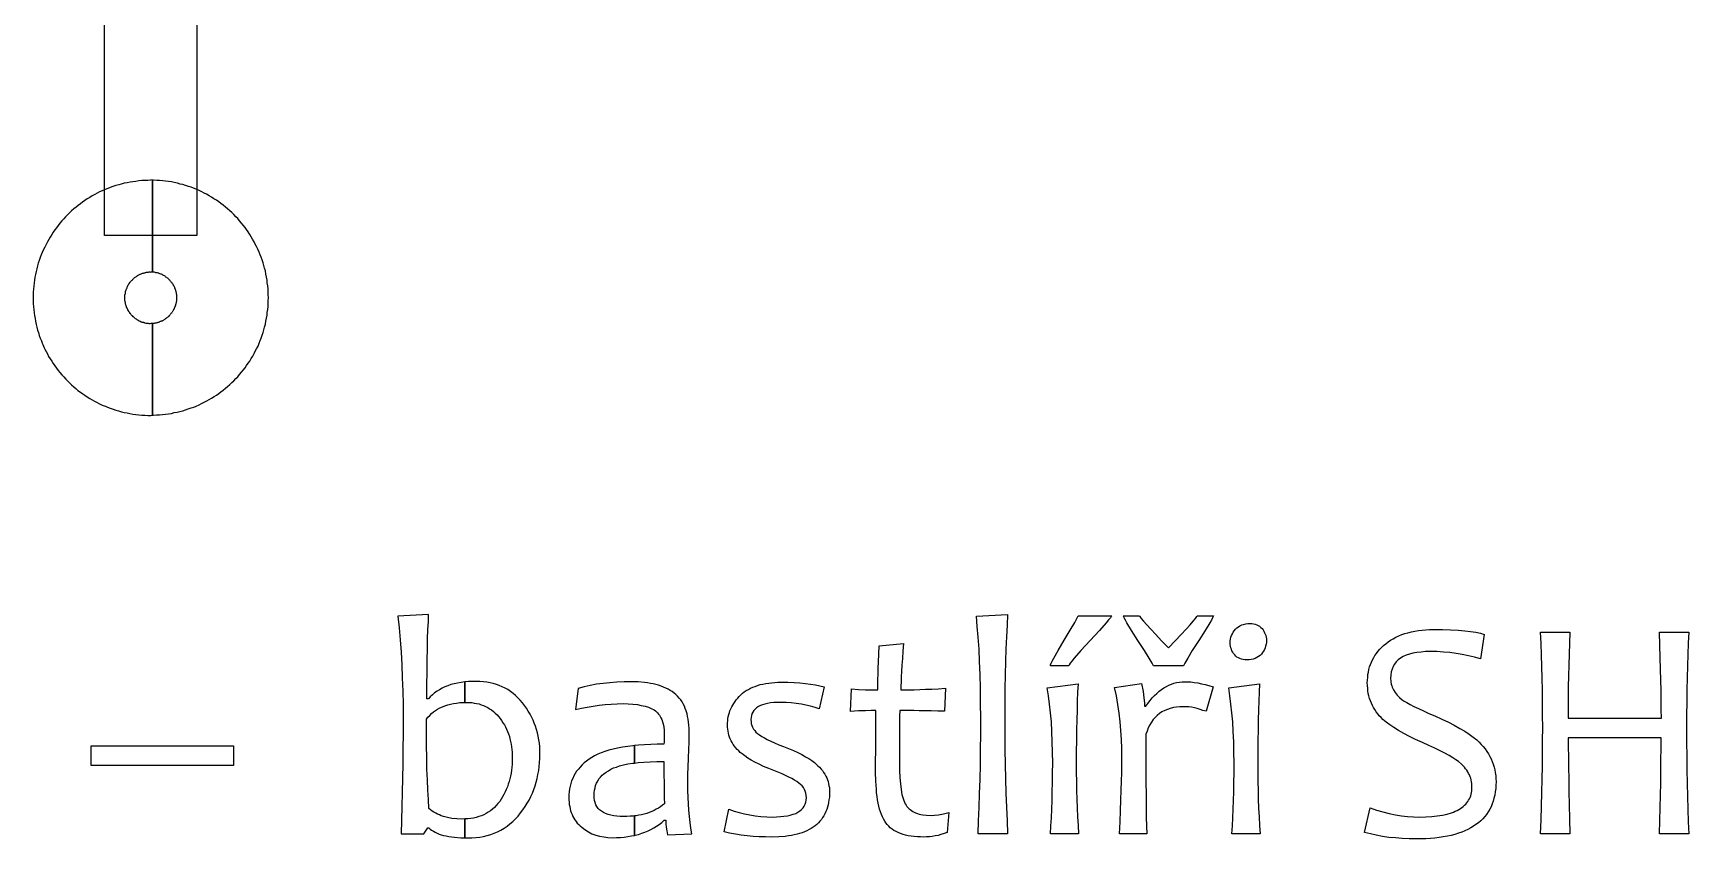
# Model space of a CAD drawing. Extents: x 0 to 105, y 0 to 100.
# Drawn here: x 48.5 to 104.9, y 1.9 to 29.3 of the extents above; entities that cross this region are included whole.
import ezdxf

# ---------------------------------------------------------------- set-up
doc = ezdxf.new("R2010")
doc.units = 0
doc.layers.get('0').update_dxf_attribs({"linetype": 'CONTINUOUS'})

msp = doc.modelspace()

# ---------------------------------------------------------------- linework, layer by layer
at = {"color": 7}
for points in [[(50.972006, 22.454786), (50.972006, 25.06925), (50.972006, 27.683878), (50.972006, 30.298438), (50.972006, 32.912842), (50.972006, 35.527216), (50.972006, 38.141381), (50.972006, 40.756086), (50.972006, 43.370416), (50.972006, 45.984917), (50.972006, 48.59926), (52.537339, 48.59926), (54.102675, 48.59926), (54.102675, 45.984795), (54.102675, 43.370167), (54.102675, 40.755607), (54.102675, 38.141204), (54.102675, 35.52683), (54.102675, 32.912664), (54.102675, 30.297959), (54.102675, 27.68363), (54.102675, 25.069128), (54.102675, 22.454786), (52.537339, 22.454786)], [(52.60009, 16.341043), (52.60009, 19.461785), (52.589745, 19.45816), (52.570113, 19.45816), (52.53704, 19.465409), (52.53704, 19.46025), (52.503967, 19.45353), (52.484335, 19.45353), (52.464703, 19.46025), (52.445071, 19.46025), (52.425439, 19.46025), (52.399086, 19.467473), (52.379454, 19.467473), (52.353102, 19.474194), (52.333469, 19.481417), (52.313308, 19.481417), (52.300397, 19.494328), (52.274044, 19.494328), (52.247692, 19.501578), (52.23478, 19.51449), (52.214619, 19.51449), (52.182062, 19.527931), (52.175341, 19.534651), (52.16243, 19.541874), (52.136077, 19.548594), (52.122636, 19.562035), (52.103004, 19.574947), (52.076652, 19.58217), (52.06374, 19.595082), (52.050299, 19.608523), (52.023947, 19.628155), (52.004315, 19.635404), (51.997594, 19.648316), (51.984682, 19.661757), (51.96505, 19.674668), (51.95161, 19.688109), (51.938698, 19.69483), (51.919066, 19.721182), (51.899434, 19.734623), (51.885993, 19.747535), (51.873081, 19.760976), (51.85964, 19.780608), (51.846729, 19.80024), (51.833288, 19.80696), (51.827097, 19.827121), (51.813656, 19.846753), (51.794024, 19.866386), (51.780583, 19.879297), (51.780583, 19.898929), (51.760951, 19.925282), (51.75476, 19.938723), (51.748039, 19.965075), (51.734598, 19.971796), (51.734598, 19.979019), (51.734598, 19.98521), (51.714966, 20.017767), (51.714966, 20.037928), (51.708246, 20.05084), (51.702055, 20.070472), (51.695334, 20.096824), (51.681893, 20.116456), (51.681893, 20.136089), (51.675702, 20.155721), (51.668982, 20.182073), (51.675702, 20.201705), (51.662261, 20.221866), (51.662261, 20.241499), (51.662261, 20.267851), (51.662261, 20.287483), (51.655541, 20.307115), (51.661229, 20.336053), (51.662288, 20.336053), (51.661758, 20.338169), (51.662288, 20.340286), (51.661229, 20.340286), (51.655541, 20.368708), (51.662261, 20.38834), (51.662261, 20.407972), (51.662261, 20.434324), (51.662261, 20.447765), (51.675173, 20.474118), (51.675173, 20.49375), (51.675173, 20.520102), (51.681893, 20.539734), (51.681893, 20.559366), (51.695334, 20.572278), (51.701525, 20.605351), (51.708246, 20.624983), (51.714966, 20.638424), (51.721687, 20.658056), (51.734598, 20.684408), (51.734598, 20.69732), (51.748039, 20.723673), (51.75423, 20.736584), (51.760951, 20.750025), (51.774392, 20.776378), (51.780583, 20.79601), (51.794024, 20.808921), (51.813656, 20.822362), (51.820376, 20.841994), (51.833288, 20.868347), (51.846729, 20.881788), (51.85964, 20.894699), (51.873081, 20.914331), (51.885993, 20.927772), (51.905625, 20.940684), (51.919066, 20.953595), (51.931977, 20.973757), (51.95161, 20.986668), (51.96505, 21.000109), (51.977962, 21.013021), (51.991403, 21.026462), (52.004315, 21.039373), (52.030667, 21.052285), (52.050299, 21.065726), (52.06374, 21.078638), (52.076652, 21.092078), (52.103004, 21.098799), (52.115916, 21.106022), (52.136077, 21.119463), (52.161927, 21.132374), (52.182088, 21.139598), (52.188279, 21.146318), (52.214632, 21.153541), (52.234264, 21.160262), (52.254425, 21.173702), (52.274057, 21.180423), (52.293689, 21.180423), (52.320042, 21.193864), (52.339674, 21.193864), (52.359306, 21.200584), (52.372747, 21.200584), (52.399099, 21.207807), (52.425452, 21.215057), (52.445084, 21.215057), (52.464716, 21.215057), (52.491069, 21.221777), (52.510701, 21.221777), (52.537053, 21.215057), (52.537053, 21.219184), (52.563406, 21.225905), (52.583038, 21.225905), (52.600103, 21.221777), (52.600103, 24.345723), (52.537058, 24.35038), (52.537058, 24.346252), (52.438356, 24.335907), (52.333454, 24.328684), (52.234751, 24.328684), (52.12933, 24.315772), (52.030627, 24.302331), (51.931927, 24.28942), (51.839942, 24.275979), (51.734522, 24.250129), (51.635821, 24.236688), (51.537635, 24.203615), (51.451851, 24.183983), (51.353151, 24.157631), (51.254448, 24.125077), (51.162463, 24.092004), (51.077199, 24.058931), (50.991415, 24.026374), (50.885995, 23.980381), (50.794012, 23.94059), (50.721665, 23.894598), (50.636398, 23.855323), (50.550614, 23.809333), (50.46535, 23.756623), (50.380082, 23.703913), (50.301017, 23.651202), (50.221954, 23.599008), (50.149607, 23.53958), (50.070541, 23.480155), (49.998193, 23.421243), (49.919647, 23.361814), (49.847299, 23.296185), (49.781153, 23.230557), (49.708805, 23.164411), (49.643178, 23.092064), (49.577548, 23.026434), (49.51812, 22.954086), (49.45249, 22.881741), (49.393062, 22.802676), (49.334153, 22.72361), (49.281442, 22.651263), (49.22253, 22.572716), (49.16982, 22.49365), (49.12383, 22.407867), (49.07112, 22.322603), (49.025127, 22.243537), (48.979135, 22.151552), (48.933142, 22.066287), (48.893352, 21.980504), (48.847359, 21.881801), (48.814286, 21.803252), (48.781732, 21.710754), (48.748659, 21.612051), (48.715586, 21.520066), (48.689736, 21.428083), (48.669575, 21.329381), (48.643223, 21.237395), (48.62359, 21.131978), (48.597238, 21.039993), (48.584326, 20.94129), (48.571415, 20.84259), (48.557974, 20.737169), (48.551253, 20.638466), (48.545062, 20.533046), (48.545062, 20.428144), (48.538871, 20.340294), (48.538342, 20.340294), (48.538342, 20.338177), (48.538342, 20.336061), (48.538871, 20.336061), (48.545062, 20.244594), (48.545062, 20.139174), (48.551253, 20.033753), (48.557974, 19.935053), (48.571415, 19.830148), (48.584326, 19.731448), (48.603958, 19.632745), (48.62359, 19.540244), (48.643752, 19.435342), (48.669601, 19.342841), (48.689763, 19.237937), (48.716115, 19.152153), (48.748672, 19.060171), (48.781745, 18.961468), (48.821017, 18.869483), (48.84737, 18.797138), (48.867002, 18.751146), (48.893354, 18.691718), (48.912986, 18.639007), (48.933148, 18.593015), (48.97914, 18.514468), (49.025133, 18.428685), (49.064407, 18.343417), (49.123835, 18.264352), (49.169825, 18.179087), (49.222536, 18.100022), (49.27473, 18.027674), (49.334158, 17.948611), (49.393068, 17.863344), (49.452496, 17.790996), (49.518126, 17.718649), (49.577554, 17.646304), (49.649901, 17.57344), (49.708811, 17.50781), (49.774957, 17.448898), (49.847304, 17.376035), (49.919652, 17.310407), (49.992, 17.251495), (50.064345, 17.185349), (50.149612, 17.126437), (50.228677, 17.067009), (50.301022, 17.021019), (50.380088, 16.968309), (50.465355, 16.916115), (50.55062, 16.863404), (50.629685, 16.823614), (50.72167, 16.777621), (50.794018, 16.731631), (50.840008, 16.711999), (50.892718, 16.685647), (50.952146, 16.666015), (50.998139, 16.646383), (51.070486, 16.62003), (51.162469, 16.580239), (51.261171, 16.547682), (51.353156, 16.514609), (51.445139, 16.488257), (51.543842, 16.461904), (51.635827, 16.435552), (51.741245, 16.42264), (51.83323, 16.403008), (51.931932, 16.376656), (52.030633, 16.369433), (52.136053, 16.356521), (52.234756, 16.34308), (52.339658, 16.34308), (52.445079, 16.33636), (52.537064, 16.32911), (52.537064, 16.333767)], [(52.600408, 16.341043), (52.629345, 16.344668), (52.734766, 16.351388), (52.840186, 16.351388), (52.938886, 16.364829), (53.043791, 16.37774), (53.142494, 16.384964), (53.247912, 16.404596), (53.333179, 16.430948), (53.4386, 16.44386), (53.530582, 16.470212), (53.636003, 16.496565), (53.72127, 16.522917), (53.813252, 16.55599), (53.911955, 16.588547), (54.00394, 16.62162), (54.089721, 16.654693), (54.181706, 16.693968), (54.266973, 16.73996), (54.359471, 16.78595), (54.444739, 16.831943), (54.530522, 16.877935), (54.609069, 16.923928), (54.694852, 16.976638), (54.773401, 17.029348), (54.852467, 17.082059), (54.924812, 17.13425), (55.003877, 17.193678), (55.082943, 17.259308), (55.15529, 17.318736), (55.227638, 17.384364), (55.293265, 17.450509), (55.365613, 17.516139), (55.431243, 17.588487), (55.49687, 17.654114), (55.563016, 17.726462), (55.621928, 17.805527), (55.688074, 17.877875), (55.746986, 17.956941), (55.799694, 18.029286), (55.858606, 18.108351), (55.905114, 18.1869), (55.957309, 18.272684), (56.010019, 18.351231), (56.056009, 18.443732), (56.095799, 18.522278), (56.141792, 18.601344), (56.187784, 18.693329), (56.227059, 18.798749), (56.260132, 18.884014), (56.292689, 18.969797), (56.325762, 19.061782), (56.358835, 19.160482), (56.385187, 19.252468), (56.41154, 19.344453), (56.43739, 19.436954), (56.457551, 19.541856), (56.477183, 19.640558), (56.496815, 19.745976), (56.503536, 19.837961), (56.516447, 19.936664), (56.529888, 20.042085), (56.529888, 20.140785), (56.536079, 20.246205), (56.542271, 20.340257), (56.5428, 20.340257), (56.5428, 20.342903), (56.5428, 20.345019), (56.542271, 20.345019), (56.536079, 20.442169), (56.529359, 20.547074), (56.529359, 20.645774), (56.516447, 20.751195), (56.503006, 20.849897), (56.496815, 20.941882), (56.477183, 21.040583), (56.457022, 21.146003), (56.43739, 21.250905), (56.411037, 21.343406), (56.384685, 21.435391), (56.358332, 21.527376), (56.325778, 21.626076), (56.292705, 21.718061), (56.260148, 21.797127), (56.227075, 21.889109), (56.181083, 21.99453), (56.141292, 22.079797), (56.095299, 22.158863), (56.056025, 22.244127), (56.003317, 22.32991), (55.957324, 22.415175), (55.904614, 22.49424), (55.858622, 22.580024), (55.79971, 22.658573), (55.747002, 22.730918), (55.687574, 22.809984), (55.621944, 22.882331), (55.562516, 22.961397), (55.496886, 23.033744), (55.431259, 23.099372), (55.365629, 23.171719), (55.293281, 23.237865), (55.227135, 23.303495), (55.154788, 23.369122), (55.082443, 23.42855), (55.003893, 23.487462), (54.924828, 23.54689), (54.852483, 23.6058), (54.773417, 23.65851), (54.68815, 23.711221), (54.609085, 23.763931), (54.530022, 23.809923), (54.438037, 23.862634), (54.358971, 23.901908), (54.273707, 23.947898), (54.187923, 23.987689), (54.089737, 24.033681), (53.997236, 24.066238), (53.911971, 24.099311), (53.819986, 24.132384), (53.721286, 24.164941), (53.629301, 24.191294), (53.5368, 24.210926), (53.444815, 24.243999), (53.339913, 24.25744), (53.24121, 24.283792), (53.14251, 24.296704), (53.043807, 24.309615), (52.945104, 24.323056), (52.839683, 24.336497), (52.740983, 24.336497), (52.636079, 24.343218), (52.600423, 24.345863), (52.600423, 21.222023), (52.609737, 21.219377), (52.629369, 21.219377), (52.655721, 21.219377), (52.675353, 21.212154), (52.701706, 21.204931), (52.721338, 21.204931), (52.734779, 21.198211), (52.754411, 21.198211), (52.786968, 21.18477), (52.807129, 21.18477), (52.820041, 21.178049), (52.839673, 21.164609), (52.872746, 21.157888), (52.892378, 21.150665), (52.91873, 21.137753), (52.938362, 21.124313), (52.964715, 21.111401), (52.978156, 21.104178), (52.997788, 21.097457), (53.01742, 21.084017), (53.030332, 21.071105), (53.043773, 21.057664), (53.070125, 21.044752), (53.083037, 21.031312), (53.102669, 21.0184), (53.11611, 21.004959), (53.129021, 20.992047), (53.148653, 20.978607), (53.155374, 20.958974), (53.175006, 20.946063), (53.188447, 20.932622), (53.201358, 20.91971), (53.214799, 20.899549), (53.227711, 20.886637), (53.241152, 20.873726), (53.254063, 20.847373), (53.267504, 20.827741), (53.280416, 20.820518), (53.293328, 20.800886), (53.306768, 20.781254), (53.306768, 20.761622), (53.3264, 20.74146), (53.333121, 20.721828), (53.346033, 20.695476), (53.346033, 20.688755), (53.352753, 20.669123), (53.365665, 20.642771), (53.372385, 20.623139), (53.379105, 20.609698), (53.379105, 20.583345), (53.392017, 20.556993), (53.392017, 20.537361), (53.398737, 20.517729), (53.398737, 20.504817), (53.405458, 20.484656), (53.412178, 20.452099), (53.412178, 20.432467), (53.412178, 20.412835), (53.41837, 20.386482), (53.41837, 20.36685), (53.41321, 20.345154), (53.412152, 20.345154), (53.412681, 20.343038), (53.412152, 20.340392), (53.41321, 20.340392), (53.418899, 20.318696), (53.418899, 20.299064), (53.412178, 20.272711), (53.412178, 20.253079), (53.412178, 20.226727), (53.405458, 20.200374), (53.399267, 20.180742), (53.399267, 20.167301), (53.392546, 20.147669), (53.392546, 20.128037), (53.379105, 20.094964), (53.379105, 20.075332), (53.372914, 20.061891), (53.366194, 20.042259), (53.352753, 20.015907), (53.346562, 19.996275), (53.339841, 19.989554), (53.333121, 19.969922), (53.3264, 19.94357), (53.306768, 19.923409), (53.300048, 19.903776), (53.293857, 19.884144), (53.280416, 19.871233), (53.267504, 19.851601), (53.254063, 19.83816), (53.241152, 19.811807), (53.227711, 19.798896), (53.214799, 19.785455), (53.201887, 19.765823), (53.188447, 19.752911), (53.175535, 19.73947), (53.155374, 19.726559), (53.149182, 19.706926), (53.12955, 19.693486), (53.11611, 19.680574), (53.096477, 19.667133), (53.083037, 19.653692), (53.070125, 19.640781), (53.043772, 19.627869), (53.030861, 19.614428), (53.0107, 19.601516), (52.997788, 19.588076), (52.978156, 19.575164), (52.958524, 19.567941), (52.938362, 19.5545), (52.925451, 19.54778), (52.899098, 19.540556), (52.892378, 19.533836), (52.859824, 19.526613), (52.839662, 19.519892), (52.826751, 19.506452), (52.807119, 19.499731), (52.780766, 19.499731), (52.761134, 19.48629), (52.741502, 19.48629), (52.721341, 19.47957), (52.694988, 19.47957), (52.675356, 19.472347), (52.655724, 19.465626), (52.636092, 19.465626), (52.609739, 19.465626), (52.600426, 19.462002)], [(63.225082, 1.957425), (63.225082, 2.599246), (63.218362, 2.598717), (63.113457, 2.591996), (62.948611, 2.598717), (62.784278, 2.618878), (62.632868, 2.644728), (62.49489, 2.684518), (62.422543, 2.710871), (62.356915, 2.737223), (62.291285, 2.763576), (62.231857, 2.79613), (62.172948, 2.829203), (62.11352, 2.868478), (62.054092, 2.908269), (62.001897, 2.954261), (61.981736, 3.256569), (61.962104, 3.57903), (61.949192, 3.927846), (61.935752, 4.296299), (61.92956, 4.684387), (61.92284, 5.098833), (61.916119, 5.532914), (61.916119, 5.993353), (61.96883, 6.058983), (62.027742, 6.125128), (62.08717, 6.184038), (62.152797, 6.243466), (62.225145, 6.29566), (62.297493, 6.342169), (62.376558, 6.381443), (62.461823, 6.421234), (62.547606, 6.453789), (62.639591, 6.486861), (62.738291, 6.506494), (62.836994, 6.526126), (62.935697, 6.545758), (63.047316, 6.559199), (63.159455, 6.565919), (63.225085, 6.565919), (63.225085, 7.264067), (63.218364, 7.263538), (63.093306, 7.243377), (62.974966, 7.223745), (62.863346, 7.197392), (62.751208, 7.171542), (62.646306, 7.131752), (62.547603, 7.092479), (62.455618, 7.052686), (62.363636, 6.999978), (62.277853, 6.947784), (62.192585, 6.888356), (62.12024, 6.829447), (62.047893, 6.75658), (61.981747, 6.690953), (61.935754, 6.690953), (61.935754, 7.164824), (61.942475, 7.60511), (61.942475, 8.013351), (61.949195, 8.388006), (61.955915, 8.730105), (61.968827, 9.03913), (61.981739, 9.315599), (61.988459, 9.558994), (60.949247, 9.506284), (60.989038, 9.105276), (61.021592, 8.697548), (61.054665, 8.276384), (61.081018, 7.849021), (61.093929, 7.408223), (61.113562, 6.953986), (61.120282, 6.493547), (61.120282, 6.02691), (61.120282, 5.500328), (61.113562, 4.987179), (61.113562, 4.480751), (61.10737, 3.987242), (61.093929, 3.500448), (61.081018, 3.020375), (61.067577, 2.553222), (61.054665, 2.092783), (61.830847, 2.092783), (61.962104, 2.296907), (62.001895, 2.296907), (62.047887, 2.257632), (62.09388, 2.217841), (62.152789, 2.178566), (62.212217, 2.145493), (62.277847, 2.119141), (62.350195, 2.086584), (62.42254, 2.060231), (62.501605, 2.04007), (62.586873, 2.020438), (62.679374, 2.000806), (62.771356, 1.987894), (62.870059, 1.974454), (63.087099, 1.961542)], [(81.686757, 2.092656), (80.68047, 2.092656), (80.700208, 2.533383), (80.719946, 2.993848), (80.733096, 3.460883), (80.746245, 3.947658), (80.759395, 4.441005), (80.765983, 4.954098), (80.772571, 5.480334), (80.772571, 6.026309), (80.765983, 6.545975), (80.759395, 7.03933), (80.752807, 7.512945), (80.733069, 7.960252), (80.713331, 8.381246), (80.687032, 8.782503), (80.654141, 9.150869), (80.621251, 9.506085), (81.686731, 9.558687), (81.666993, 9.190318), (81.647255, 8.795642), (81.627517, 8.387797), (81.614367, 7.960231), (81.601217, 7.506346), (81.594629, 7.032729), (81.588041, 6.539373), (81.588041, 6.026291), (81.588041, 5.486895), (81.594629, 4.96723), (81.601217, 4.454144), (81.614367, 3.960789), (81.627517, 3.474025), (81.647255, 3.000407), (81.666993, 2.539942)], [(85.225202, 9.519238), (85.212052, 9.492938), (85.179165, 9.44684), (85.119975, 9.374439), (85.041055, 9.275742), (84.810859, 9.019204), (84.495161, 8.677146), (84.179466, 8.32851), (83.949267, 8.071962), (83.870348, 7.973264), (83.81773, 7.900864), (83.77827, 7.848264), (83.771682, 7.815366), (83.140285, 7.815366), (83.146874, 7.848264), (83.166611, 7.900864), (83.206071, 7.973264), (83.258689, 8.071962), (83.403384, 8.33509), (83.61385, 8.683726), (83.817738, 9.025785), (83.969011, 9.282322), (84.054508, 9.446771), (84.087398, 9.519169)], [(88.684716, 9.519238), (88.678128, 9.492938), (88.65839, 9.440339), (88.61893, 9.367941), (88.559743, 9.275842), (88.40847, 9.019305), (88.191427, 8.677246), (87.967809, 8.32861), (87.809959, 8.072062), (87.711301, 7.901043), (87.665261, 7.815546), (86.645821, 7.815546), (86.599781, 7.901043), (86.501123, 8.072062), (86.336696, 8.32861), (86.119655, 8.677246), (85.902612, 9.019305), (85.744764, 9.275842), (85.692144, 9.367941), (85.652684, 9.440339), (85.632946, 9.492938), (85.619796, 9.519238), (86.172268, 9.519238), (86.185417, 9.486337), (86.231457, 9.427136), (86.310377, 9.335038), (86.415607, 9.210048), (86.553725, 9.05876), (86.724731, 8.874573), (86.922041, 8.664075), (87.158814, 8.427268), (87.38901, 8.664075), (87.58632, 8.874573), (87.757323, 9.05876), (87.895441, 9.210048), (88.000673, 9.335038), (88.079593, 9.427136), (88.125633, 9.486337), (88.138783, 9.519238)], [(90.486828, 8.677254), (90.486828, 8.611455), (90.48024, 8.545656), (90.460502, 8.486455), (90.447352, 8.427257), (90.421053, 8.368057), (90.388162, 8.315458), (90.355282, 8.262859), (90.315822, 8.210259), (90.269785, 8.164259), (90.217165, 8.124759), (90.164544, 8.091861), (90.105354, 8.065561), (90.039587, 8.039262), (89.973817, 8.026165), (89.901466, 8.01918), (89.822547, 8.012168), (89.756779, 8.01918), (89.697589, 8.026165), (89.638399, 8.039262), (89.585779, 8.058973), (89.533161, 8.078685), (89.487121, 8.111583), (89.447661, 8.144484), (89.408201, 8.183984), (89.368741, 8.230082), (89.342442, 8.276183), (89.316142, 8.322181), (89.296404, 8.37478), (89.276666, 8.427382), (89.263516, 8.479981), (89.256902, 8.539179), (89.256902, 8.598379), (89.256902, 8.664179), (89.270052, 8.723379), (89.283201, 8.789178), (89.302939, 8.848376), (89.329239, 8.900975), (89.355538, 8.953574), (89.394998, 9.006176), (89.434458, 9.058775), (89.480498, 9.104874), (89.533116, 9.144373), (89.585737, 9.177274), (89.651507, 9.203574), (89.710694, 9.223285), (89.783044, 9.236488), (89.855395, 9.249585), (89.934312, 9.249585), (89.993502, 9.249585), (90.052692, 9.2426), (90.105312, 9.229397), (90.15793, 9.209686), (90.21055, 9.183386), (90.25659, 9.157087), (90.30263, 9.117587), (90.34209, 9.078087), (90.37497, 9.038588), (90.40127, 8.992587), (90.427569, 8.939988), (90.447307, 8.89389), (90.467045, 8.841291), (90.480195, 8.788691), (90.486783, 8.73609)], [(98.300344, 3.868719), (98.293756, 3.750321), (98.287168, 3.631912), (98.274018, 3.520083), (98.25428, 3.414835), (98.227981, 3.309594), (98.201681, 3.204345), (98.168791, 3.112247), (98.129331, 3.013546), (98.083291, 2.928049), (98.030673, 2.842549), (97.978053, 2.757051), (97.918863, 2.684651), (97.846512, 2.605752), (97.780745, 2.539953), (97.701814, 2.467552), (97.616317, 2.408354), (97.530817, 2.349154), (97.438737, 2.296555), (97.340079, 2.243955), (97.234846, 2.191356), (97.129613, 2.151857), (97.017803, 2.112357), (96.899418, 2.072857), (96.774452, 2.039956), (96.642912, 2.013657), (96.504794, 1.987357), (96.366677, 1.967646), (96.221984, 1.947961), (96.070711, 1.934758), (95.912861, 1.927747), (95.755013, 1.920762), (95.584066, 1.920762), (95.340715, 1.920762), (95.103939, 1.933859), (94.873744, 1.953544), (94.650126, 1.973255), (94.433083, 2.006153), (94.222618, 2.045653), (94.025307, 2.091754), (93.827997, 2.144353), (94.012155, 2.973176), (94.229195, 2.900776), (94.446238, 2.841578), (94.663279, 2.788976), (94.873744, 2.742978), (95.084209, 2.710077), (95.288097, 2.683778), (95.491985, 2.670575), (95.689296, 2.663563), (95.906339, 2.670575), (96.110227, 2.683778), (96.300962, 2.703489), (96.471962, 2.729789), (96.63639, 2.762687), (96.781086, 2.808687), (96.846853, 2.834987), (96.912623, 2.861287), (96.978393, 2.887586), (97.031011, 2.920487), (97.090201, 2.953385), (97.136241, 2.986286), (97.182281, 3.025786), (97.228321, 3.065286), (97.267781, 3.104785), (97.307239, 3.144285), (97.340129, 3.190283), (97.366429, 3.236384), (97.392728, 3.282384), (97.419028, 3.334983), (97.438766, 3.387583), (97.451915, 3.440182), (97.465065, 3.499382), (97.471653, 3.55858), (97.478268, 3.617781), (97.478268, 3.676978), (97.478268, 3.742778), (97.471653, 3.801978), (97.465065, 3.867777), (97.451915, 3.926978), (97.438766, 3.986176), (97.419028, 4.038775), (97.392728, 4.097976), (97.366429, 4.150575), (97.333538, 4.203174), (97.300658, 4.255773), (97.261198, 4.308372), (97.221741, 4.360974), (97.123081, 4.459672), (97.017848, 4.55177), (96.932348, 4.61757), (96.827118, 4.683369), (96.702152, 4.755769), (96.557457, 4.834668), (96.393032, 4.920168), (96.215451, 5.005666), (96.018141, 5.104366), (95.794523, 5.203066), (95.564325, 5.308315), (95.35386, 5.407012), (95.156549, 5.512261), (94.978969, 5.610961), (94.821121, 5.709661), (94.683003, 5.80176), (94.558038, 5.893859), (94.452808, 5.985958), (94.387038, 6.051757), (94.327848, 6.110957), (94.275227, 6.183355), (94.22261, 6.249154), (94.17657, 6.321555), (94.130529, 6.393953), (94.091069, 6.466354), (94.058182, 6.545252), (94.025291, 6.624151), (93.998992, 6.70305), (93.972692, 6.78855), (93.952954, 6.867449), (93.939805, 6.959547), (93.933216, 7.045048), (93.926628, 7.137146), (93.92004, 7.229245), (93.926628, 7.321344), (93.933216, 7.420044), (93.939805, 7.512143), (93.959542, 7.597643), (93.972692, 7.689742), (93.998992, 7.775242), (94.025291, 7.854141), (94.058182, 7.93304), (94.091069, 8.011938), (94.13711, 8.090837), (94.17657, 8.163238), (94.22919, 8.235636), (94.281808, 8.301435), (94.340998, 8.373835), (94.400187, 8.433036), (94.465958, 8.498835), (94.544875, 8.564634), (94.623795, 8.623832), (94.709295, 8.683033), (94.801372, 8.735632), (94.893453, 8.788231), (94.992111, 8.834332), (95.090771, 8.873832), (95.196004, 8.90673), (95.301237, 8.939631), (95.419622, 8.965931), (95.531432, 8.99223), (95.656397, 9.011942), (95.78136, 9.025144), (95.906323, 9.038241), (96.037863, 9.045253), (96.175981, 9.045253), (96.478527, 9.045253), (96.754762, 9.038241), (97.004688, 9.025144), (97.234886, 9.005459), (97.432196, 8.97916), (97.609776, 8.95286), (97.767624, 8.919959), (97.892587, 8.88046), (97.767624, 8.045056), (97.563736, 8.104257), (97.359848, 8.156856), (97.149383, 8.196356), (96.938917, 8.235855), (96.728452, 8.262155), (96.511412, 8.281866), (96.287791, 8.294963), (96.064178, 8.294963), (95.899751, 8.294963), (95.74848, 8.281866), (95.603785, 8.262155), (95.472245, 8.242443), (95.353857, 8.209542), (95.242049, 8.170043), (95.136817, 8.123944), (95.051316, 8.071345), (94.972397, 8.012145), (94.900049, 7.946345), (94.840859, 7.867447), (94.794819, 7.788545), (94.761928, 7.696446), (94.735629, 7.604348), (94.715891, 7.49911), (94.709303, 7.39385), (94.715891, 7.282032), (94.735629, 7.183332), (94.748779, 7.130733), (94.768517, 7.084732), (94.788254, 7.038735), (94.807992, 6.992634), (94.867182, 6.900535), (94.932952, 6.815035), (95.011872, 6.736136), (95.10395, 6.657237), (95.1763, 6.611139), (95.268378, 6.558537), (95.380188, 6.492738), (95.505151, 6.426939), (95.656424, 6.354541), (95.827427, 6.275642), (96.011585, 6.190142), (96.215473, 6.104642), (96.452245, 5.999393), (96.675863, 5.894144), (96.879751, 5.788896), (97.063909, 5.683647), (97.234912, 5.584947), (97.386185, 5.486247), (97.5243, 5.387549), (97.642688, 5.288849), (97.721608, 5.216451), (97.793958, 5.137553), (97.859726, 5.065152), (97.925496, 4.986253), (97.984686, 4.900753), (98.037303, 4.815256), (98.089924, 4.729756), (98.135964, 4.644255), (98.168854, 4.552157), (98.201742, 4.460058), (98.234632, 4.367959), (98.25437, 4.27586), (98.274108, 4.17716), (98.287258, 4.071911), (98.293846, 3.973211)], [(79.687338, 2.822819), (79.628148, 2.138707), (79.522915, 2.099207), (79.417683, 2.066306), (79.319025, 2.040007), (79.220364, 2.020295), (79.121706, 2.007093), (79.029626, 1.993996), (78.930968, 1.987011), (78.838888, 1.979999), (78.727078, 1.987011), (78.61527, 1.987011), (78.50346, 2.000213), (78.404802, 2.013416), (78.306142, 2.026619), (78.214064, 2.052918), (78.128564, 2.072603), (78.043064, 2.105504), (77.964144, 2.138403), (77.891796, 2.171304), (77.819446, 2.210803), (77.753678, 2.256801), (77.694488, 2.302902), (77.641868, 2.355501), (77.589248, 2.4081), (77.54321, 2.467301), (77.50375, 2.526499), (77.46429, 2.598899), (77.42483, 2.671297), (77.39194, 2.756797), (77.35906, 2.842297), (77.332761, 2.934396), (77.306461, 3.033094), (77.286723, 3.138334), (77.260424, 3.250163), (77.247274, 3.361992), (77.227536, 3.486971), (77.220948, 3.618529), (77.20121, 3.888227), (77.194622, 4.190823), (77.194622, 4.401312), (77.194622, 4.62497), (77.20121, 4.861777), (77.20121, 5.118325), (77.20121, 5.388023), (77.20121, 5.677451), (77.207798, 5.973467), (77.207798, 6.289215), (77.04337, 6.289215), (76.84606, 6.282204), (76.609287, 6.275192), (76.339629, 6.261989), (76.372519, 7.025042), (76.615869, 7.01184), (76.846065, 6.998743), (77.063108, 6.991758), (77.266996, 6.991758), (77.266996, 7.083857), (77.266996, 7.202266), (77.27361, 7.346985), (77.280199, 7.524581), (77.286787, 7.728511), (77.293375, 7.952158), (77.306525, 8.208706), (77.319674, 8.491554), (78.148381, 8.577051), (78.122082, 8.307354), (78.108932, 8.063966), (78.089194, 7.833728), (78.076044, 7.623242), (78.069429, 7.439052), (78.062841, 7.268025), (78.056253, 7.123306), (78.056253, 6.991747), (78.194368, 6.991747), (78.345641, 6.991747), (78.510067, 6.998759), (78.694224, 7.005744), (78.891535, 7.012755), (79.102, 7.01974), (79.332196, 7.032943), (79.575546, 7.046146), (79.536086, 6.263355), (79.305891, 6.270366), (79.08227, 6.277378), (78.878382, 6.277378), (78.681072, 6.284389), (78.496917, 6.2914), (78.325911, 6.2914), (78.161486, 6.2914), (78.016791, 6.2914), (78.010202, 6.094064), (78.010202, 5.883556), (78.010202, 5.666486), (78.003588, 5.449409), (78.003588, 5.219182), (78.003588, 4.988944), (78.003588, 4.752137), (78.003588, 4.502177), (78.010202, 4.245632), (78.016791, 4.008822), (78.036528, 3.791755), (78.062828, 3.600988), (78.089128, 3.436538), (78.128588, 3.291819), (78.154887, 3.22602), (78.181187, 3.166819), (78.200925, 3.11422), (78.233815, 3.068122), (78.260115, 3.028622), (78.293005, 2.989123), (78.332465, 2.949623), (78.371922, 2.916722), (78.411382, 2.883824), (78.457422, 2.857524), (78.510043, 2.831225), (78.556083, 2.804925), (78.61527, 2.785214), (78.67446, 2.765502), (78.73365, 2.752299), (78.79942, 2.739097), (78.93096, 2.726), (79.082231, 2.719015), (79.194041, 2.726), (79.338736, 2.745711), (79.503162, 2.778612)], [(104.857653, 2.092656), (103.857944, 2.092656), (103.87104, 2.546541), (103.878025, 2.980688), (103.891228, 3.408265), (103.89824, 3.822679), (103.905251, 4.223936), (103.905251, 4.612042), (103.912263, 4.993569), (103.912263, 5.361935), (102.333769, 5.361935), (100.755273, 5.361935), (100.755273, 5.052769), (100.762258, 4.717291), (100.762258, 4.355495), (100.769269, 3.960808), (100.776281, 3.533244), (100.789378, 3.085936), (100.796389, 2.605741), (100.809592, 2.092656), (99.809893, 2.092656), (99.829578, 2.572851), (99.842675, 3.039896), (99.855771, 3.500353), (99.868974, 3.954238), (99.875986, 4.401535), (99.882997, 4.84227), (99.882997, 5.276416), (99.890009, 5.697414), (99.882997, 6.131558), (99.882997, 6.559135), (99.875986, 6.980121), (99.868974, 7.387966), (99.855771, 7.789223), (99.842675, 8.183899), (99.829578, 8.572006), (99.809893, 8.953532), (100.809592, 8.953532), (100.796389, 8.578586), (100.783292, 8.203639), (100.770089, 7.835263), (100.763078, 7.466897), (100.756066, 7.09853), (100.749055, 6.736734), (100.749055, 6.381526), (100.749055, 6.026309), (102.33741, 6.026309), (103.925767, 6.026309), (103.918755, 6.322328), (103.918755, 6.631483), (103.911744, 6.973549), (103.904733, 7.328758), (103.897721, 7.703704), (103.884518, 8.098391), (103.871316, 8.512805), (103.858219, 8.953532), (104.857931, 8.953532), (104.83822, 8.578586), (104.825123, 8.197059), (104.812026, 7.808963), (104.798823, 7.407696), (104.791812, 6.993279), (104.7848, 6.572285), (104.777789, 6.138138), (104.777789, 5.697414), (104.777789, 5.210636), (104.7848, 4.737021), (104.791812, 4.269976), (104.798823, 3.816099), (104.812026, 3.368794), (104.825123, 2.93464), (104.83822, 2.507073)], [(63.225397, 1.957425), (63.317379, 1.954329), (63.462075, 1.954329), (63.59385, 1.96777), (63.731825, 1.980682), (63.856883, 2.007034), (63.981939, 2.033387), (64.106481, 2.072662), (64.224818, 2.112452), (64.336956, 2.165163), (64.448576, 2.217354), (64.560715, 2.2835), (64.658901, 2.355848), (64.757602, 2.428195), (64.856304, 2.513463), (64.948805, 2.599243), (65.034073, 2.697946), (65.119337, 2.802848), (65.198403, 2.908269), (65.27075, 3.020407), (65.343095, 3.132029), (65.408725, 3.243649), (65.468153, 3.361989), (65.520864, 3.480843), (65.566856, 3.599183), (65.612849, 3.724241), (65.652121, 3.84878), (65.685194, 3.980556), (65.711546, 4.112329), (65.737899, 4.243589), (65.75081, 4.381564), (65.764251, 4.520057), (65.777163, 4.658032), (65.777163, 4.802728), (65.777163, 4.928302), (65.770443, 5.053357), (65.757531, 5.178415), (65.737899, 5.296755), (65.717738, 5.415093), (65.691888, 5.527231), (65.665535, 5.645571), (65.625745, 5.757191), (65.586472, 5.862611), (65.547198, 5.968032), (65.494487, 6.072934), (65.441777, 6.171637), (65.382349, 6.270337), (65.323437, 6.36904), (65.25781, 6.461025), (65.185462, 6.553526), (65.106397, 6.645508), (65.027331, 6.724574), (64.948268, 6.803123), (64.863001, 6.875468), (64.777734, 6.941614), (64.685235, 7.000526), (64.59325, 7.053236), (64.494548, 7.099229), (64.395847, 7.145219), (64.297145, 7.178292), (64.19224, 7.211365), (64.080104, 7.237717), (63.968482, 7.257349), (63.856862, 7.270261), (63.738522, 7.283702), (63.619666, 7.283702), (63.481691, 7.283702), (63.350431, 7.276479), (63.225376, 7.26407), (63.225376, 6.565922), (63.278086, 6.565922), (63.363351, 6.565922), (63.455336, 6.559201), (63.541119, 6.54576), (63.619666, 6.532849), (63.705449, 6.513217), (63.777797, 6.486864), (63.856862, 6.460512), (63.929207, 6.427439), (64.001555, 6.394884), (64.067185, 6.348892), (64.132812, 6.309101), (64.198442, 6.256391), (64.25787, 6.204196), (64.317298, 6.144768), (64.369492, 6.085859), (64.422203, 6.019713), (64.47491, 5.947365), (64.520903, 5.875018), (64.566895, 5.802673), (64.606686, 5.730325), (64.639243, 5.65126), (64.679034, 5.572194), (64.704857, 5.493647), (64.73793, 5.407864), (64.757562, 5.322597), (64.777194, 5.236814), (64.797355, 5.144831), (64.810267, 5.059564), (64.823708, 4.967582), (64.829899, 4.868879), (64.836619, 4.776378), (64.836619, 4.677675), (64.836619, 4.566055), (64.829899, 4.460635), (64.823708, 4.355733), (64.810267, 4.25703), (64.797355, 4.158327), (64.777194, 4.059624), (64.757562, 3.967642), (64.731209, 3.875141), (64.698655, 3.783156), (64.672303, 3.691173), (64.633028, 3.605906), (64.593237, 3.520123), (64.553962, 3.434858), (64.50797, 3.355793), (64.46198, 3.276727), (64.40927, 3.198181), (64.349842, 3.125317), (64.29093, 3.059687), (64.231501, 2.994057), (64.165872, 2.934629), (64.093527, 2.881919), (64.021179, 2.829727), (63.948831, 2.783735), (63.869766, 2.743944), (63.784501, 2.711387), (63.698718, 2.678314), (63.606733, 2.651961), (63.514751, 2.632329), (63.422765, 2.619418), (63.324063, 2.605977), (63.225363, 2.599256)], [(68.637671, 7.268729), (68.394792, 7.255817), (68.157598, 7.236185), (67.927638, 7.216024), (67.703877, 7.18347), (67.486837, 7.143679), (67.276514, 7.097686), (67.079109, 7.045492), (66.987126, 6.321505), (67.190731, 6.367497), (67.388134, 6.407288), (67.592258, 6.439845), (67.795862, 6.472918), (67.999983, 6.49255), (68.203588, 6.512182), (68.407711, 6.519405), (68.611832, 6.526628), (68.782364, 6.519405), (68.940495, 6.512182), (69.091908, 6.49255), (69.223165, 6.466197), (69.354941, 6.440348), (69.466561, 6.400557), (69.565263, 6.361282), (69.663966, 6.308572), (69.703238, 6.275499), (69.743029, 6.249147), (69.775586, 6.209872), (69.808659, 6.170081), (69.841732, 6.130806), (69.868084, 6.084814), (69.893934, 6.038821), (69.920287, 5.986114), (69.96008, 5.867773), (69.986432, 5.742716), (69.999344, 5.598023), (70.006064, 5.439892), (70.006064, 5.361345), (69.999344, 5.288997), (69.999344, 5.21665), (69.992624, 5.150504), (69.762664, 5.150504), (69.545623, 5.137592), (69.335301, 5.124151), (69.131177, 5.11124), (68.992686, 5.096767), (68.992686, 4.501455), (69.117742, 4.519552), (69.315147, 4.532993), (69.525986, 4.545905), (69.749228, 4.552625), (69.992624, 4.552625), (69.992624, 4.39501), (69.992624, 4.223962), (69.992624, 4.052912), (69.999344, 3.875146), (69.999344, 3.691179), (70.006064, 3.506693), (70.006064, 3.316007), (70.012256, 3.118602), (69.946626, 3.06641), (69.880999, 3.0137), (69.808651, 2.967707), (69.736303, 2.928433), (69.657238, 2.88916), (69.578175, 2.856088), (69.492908, 2.823015), (69.413842, 2.790458), (69.32186, 2.764105), (69.229875, 2.744473), (69.13789, 2.724312), (69.045389, 2.7114), (68.992681, 2.704177), (68.992681, 2.041684), (69.012842, 2.046341), (69.124462, 2.072693), (69.242802, 2.112484), (69.348223, 2.151759), (69.453641, 2.191549), (69.552344, 2.243741), (69.651047, 2.296451), (69.743029, 2.349162), (69.835014, 2.414792), (69.920279, 2.480937), (70.006062, 2.553285), (70.058772, 2.553285), (70.058772, 2.434916), (70.071684, 2.31606), (70.091316, 2.19152), (70.117668, 2.059745), (70.946558, 2.092818), (70.913485, 2.282471), (70.887132, 2.479874), (70.86078, 2.683479), (70.841148, 2.89432), (70.828236, 3.11136), (70.814795, 3.334602), (70.808075, 3.565078), (70.808075, 3.801759), (70.808075, 3.933532), (70.808075, 4.12422), (70.821516, 4.367615), (70.828236, 4.663721), (70.841148, 4.966028), (70.847868, 5.216142), (70.847868, 5.413545), (70.854589, 5.564958), (70.847868, 5.676578), (70.841148, 5.7882), (70.834427, 5.893621), (70.821516, 5.999039), (70.801884, 6.091024), (70.782251, 6.183009), (70.755899, 6.274991), (70.722826, 6.360774), (70.689753, 6.43984), (70.650478, 6.518387), (70.611204, 6.590734), (70.565211, 6.65688), (70.512503, 6.715792), (70.459793, 6.781938), (70.400365, 6.83413), (70.341453, 6.88684), (70.275826, 6.932833), (70.20968, 6.972623), (70.137332, 7.011898), (70.058783, 7.051173), (69.979717, 7.090963), (69.900654, 7.117316), (69.815387, 7.14987), (69.723402, 7.176223), (69.630904, 7.196384), (69.538919, 7.216016), (69.440216, 7.235648), (69.335314, 7.24856), (69.118274, 7.262001), (68.894513, 7.268721)], [(75.629307, 3.520083), (75.622719, 3.427984), (75.622719, 3.335886), (75.609569, 3.250385), (75.596419, 3.164885), (75.576681, 3.079388), (75.556943, 3.000487), (75.530644, 2.921588), (75.504344, 2.84919), (75.471457, 2.776789), (75.438577, 2.71099), (75.392537, 2.645191), (75.353077, 2.585993), (75.300456, 2.526792), (75.254416, 2.467592), (75.195229, 2.414993), (75.136039, 2.368894), (75.070269, 2.322894), (75.004499, 2.276893), (74.932151, 2.237394), (74.859801, 2.197894), (74.780881, 2.164996), (74.701953, 2.132095), (74.609873, 2.105795), (74.524375, 2.079496), (74.425715, 2.059784), (74.333637, 2.040073), (74.228404, 2.020361), (74.123172, 2.007159), (73.899551, 1.987447), (73.662778, 1.980436), (73.445735, 1.987447), (73.235272, 1.994459), (73.024804, 2.007556), (72.820916, 2.027267), (72.623606, 2.053567), (72.426296, 2.079866), (72.228985, 2.119366), (72.044827, 2.158865), (72.202675, 2.935068), (72.380255, 2.869269), (72.557836, 2.81667), (72.735416, 2.770572), (72.919574, 2.737671), (73.103729, 2.704772), (73.294465, 2.685061), (73.491775, 2.671858), (73.689086, 2.664847), (73.827203, 2.671858), (73.958744, 2.67887), (74.077132, 2.692072), (74.195519, 2.711757), (74.294177, 2.731469), (74.392838, 2.757768), (74.478335, 2.790669), (74.550685, 2.830166), (74.616456, 2.876267), (74.675643, 2.922268), (74.728263, 2.974867), (74.767723, 3.034065), (74.800603, 3.099864), (74.820341, 3.172265), (74.833491, 3.244663), (74.840079, 3.323564), (74.833491, 3.402463), (74.820341, 3.474861), (74.800603, 3.54066), (74.774303, 3.606459), (74.741424, 3.66566), (74.695383, 3.72486), (74.642766, 3.777459), (74.583576, 3.823558), (74.511225, 3.869558), (74.432298, 3.922157), (74.346797, 3.974756), (74.241565, 4.020857), (74.011369, 4.132686), (73.735134, 4.244504), (73.557553, 4.316902), (73.38655, 4.389303), (73.23528, 4.461704), (73.090582, 4.534101), (72.96562, 4.606502), (72.847234, 4.672301), (72.742002, 4.744699), (72.656502, 4.8171), (72.590731, 4.863098), (72.538114, 4.915697), (72.485493, 4.968299), (72.432873, 5.027496), (72.393413, 5.080096), (72.347376, 5.139296), (72.314485, 5.198494), (72.281605, 5.264296), (72.248715, 5.323494), (72.228977, 5.389293), (72.202678, 5.448494), (72.189528, 5.514293), (72.176378, 5.586691), (72.163228, 5.65249), (72.15664, 5.724891), (72.15664, 5.79069), (72.15664, 5.869589), (72.163228, 5.941989), (72.169843, 6.014387), (72.182993, 6.080186), (72.202731, 6.152587), (72.222468, 6.218386), (72.242206, 6.284185), (72.268506, 6.349985), (72.301396, 6.415784), (72.334287, 6.474984), (72.373747, 6.534182), (72.413207, 6.593383), (72.452664, 6.652581), (72.505284, 6.711781), (72.557905, 6.76438), (72.610525, 6.823581), (72.669712, 6.87618), (72.728902, 6.92218), (72.794672, 6.968279), (72.86702, 7.007778), (72.93937, 7.047278), (73.01829, 7.086778), (73.09721, 7.113077), (73.182708, 7.145978), (73.268208, 7.172278), (73.360285, 7.191989), (73.458946, 7.211701), (73.557604, 7.224903), (73.656264, 7.238), (73.768072, 7.245012), (73.873304, 7.251997), (73.991692, 7.251997), (74.208735, 7.251997), (74.419201, 7.245012), (74.616511, 7.231809), (74.807244, 7.212098), (74.984824, 7.192386), (75.14925, 7.166087), (75.300522, 7.133188), (75.445218, 7.100287), (75.28079, 6.343814), (75.136097, 6.396414), (74.984824, 6.442515), (74.826977, 6.475413), (74.669126, 6.508314), (74.498123, 6.534613), (74.32712, 6.554325), (74.14954, 6.56131), (73.965385, 6.568321), (73.840419, 6.568321), (73.728612, 6.56131), (73.616801, 6.548107), (73.518141, 6.528422), (73.432644, 6.508711), (73.347143, 6.482411), (73.274793, 6.456112), (73.209026, 6.423211), (73.143256, 6.383711), (73.097215, 6.337713), (73.051175, 6.291713), (73.018288, 6.239114), (72.985408, 6.179913), (72.972258, 6.120715), (72.959108, 6.054916), (72.95252, 5.982515), (72.959108, 5.910117), (72.965696, 5.844318), (72.985434, 5.778519), (73.011734, 5.719318), (73.044624, 5.660118), (73.084084, 5.607519), (73.123544, 5.55492), (73.182731, 5.508919), (73.241921, 5.462821), (73.320841, 5.410222), (73.412921, 5.357622), (73.511579, 5.305023), (73.629964, 5.252424), (73.761507, 5.193224), (73.9062, 5.127424), (74.06405, 5.068224), (74.235053, 4.995826), (74.399479, 4.930027), (74.544174, 4.857626), (74.682292, 4.791827), (74.807254, 4.719429), (74.925642, 4.65363), (75.0243, 4.587828), (75.11638, 4.522029), (75.175568, 4.469429), (75.234758, 4.410232), (75.287378, 4.357632), (75.339998, 4.298432), (75.386036, 4.245833), (75.425496, 4.186632), (75.464956, 4.120833), (75.497846, 4.061635), (75.530726, 4.002435), (75.557025, 3.936635), (75.576763, 3.870836), (75.596501, 3.805037), (75.609651, 3.732636), (75.622801, 3.666837), (75.622801, 3.594439)], [(84.09395, 2.092656), (83.14028, 2.092656), (83.160018, 2.362354), (83.173168, 2.638632), (83.186318, 2.928067), (83.199467, 3.224075), (83.206056, 3.526663), (83.212644, 3.842409), (83.212644, 4.171318), (83.219232, 4.500214), (83.212644, 4.87516), (83.206056, 5.230376), (83.192906, 5.572424), (83.173168, 5.901331), (83.146868, 6.210499), (83.113978, 6.506504), (83.074518, 6.789362), (83.028478, 7.05906), (84.08738, 7.197199), (84.067642, 6.914351), (84.054492, 6.618333), (84.047904, 6.302587), (84.034754, 5.973689), (84.028166, 5.631633), (84.028166, 5.269847), (84.021578, 4.89489), (84.021578, 4.500214), (84.021578, 4.184468), (84.028166, 3.8753), (84.028166, 3.572711), (84.041316, 3.270126), (84.047931, 2.967538), (84.06108, 2.671522), (84.080818, 2.382094)], [(88.671567, 7.09853), (88.434794, 6.263117), (88.329561, 6.296017), (88.230901, 6.328916), (88.132243, 6.361817), (88.040162, 6.381502), (87.941505, 6.401213), (87.849424, 6.41431), (87.757347, 6.421321), (87.671847, 6.421321), (87.546884, 6.421321), (87.435074, 6.408119), (87.323263, 6.388407), (87.218031, 6.362108), (87.119373, 6.329209), (87.027292, 6.28971), (86.935215, 6.243609), (86.856295, 6.19101), (86.777375, 6.12521), (86.705025, 6.05281), (86.639257, 5.980412), (86.580067, 5.894912), (86.520877, 5.802813), (86.468257, 5.704115), (86.4288, 5.592287), (86.38934, 5.480455), (86.38934, 4.895012), (86.38934, 4.362196), (86.38934, 3.868841), (86.395928, 3.421537), (86.395928, 3.02028), (86.402516, 2.665064), (86.409104, 2.355895), (86.415719, 2.092778), (85.488357, 2.092778), (85.508095, 2.500615), (85.521244, 2.882141), (85.534394, 3.243927), (85.547544, 3.579405), (85.560694, 3.888571), (85.567282, 4.178009), (85.567282, 4.441127), (85.57387, 4.684525), (85.567282, 4.993691), (85.554132, 5.302859), (85.534394, 5.605436), (85.508095, 5.908032), (85.475204, 6.20404), (85.429164, 6.500046), (85.383124, 6.789484), (85.323934, 7.078922), (86.244721, 7.210481), (86.290761, 6.940773), (86.317061, 6.723706), (86.336799, 6.552677), (86.343387, 6.434268), (86.389427, 6.434268), (86.455194, 6.532968), (86.534114, 6.631665), (86.606465, 6.717165), (86.685382, 6.802663), (86.757732, 6.875063), (86.836663, 6.947464), (86.92216, 7.006662), (87.00108, 7.065862), (87.08658, 7.111961), (87.172078, 7.15146), (87.257578, 7.19096), (87.343078, 7.21726), (87.435156, 7.243559), (87.527236, 7.256656), (87.619313, 7.269859), (87.711394, 7.269859), (87.816626, 7.269859), (87.921859, 7.262874), (88.03367, 7.249671), (88.152055, 7.22996), (88.27702, 7.20366), (88.401983, 7.170762), (88.533523, 7.137861)], [(90.269788, 2.092656), (89.316116, 2.092656), (89.329265, 2.362354), (89.349003, 2.638632), (89.355591, 2.928067), (89.368741, 3.224075), (89.375329, 3.526663), (89.381917, 3.842409), (89.388505, 4.171318), (89.388505, 4.500214), (89.381917, 4.87516), (89.375329, 5.230376), (89.362179, 5.572424), (89.342442, 5.901331), (89.316142, 6.210499), (89.283252, 6.506504), (89.243792, 6.789362), (89.204332, 7.05906), (90.256659, 7.197199), (90.243509, 6.914351), (90.230359, 6.618333), (90.21721, 6.302587), (90.210621, 5.973689), (90.204033, 5.631633), (90.197445, 5.269847), (90.197445, 4.89489), (90.190857, 4.500214), (90.197445, 4.184468), (90.197445, 3.8753), (90.204033, 3.572711), (90.210621, 3.270126), (90.223771, 2.967538), (90.236921, 2.671522), (90.250071, 2.382094)], [(55.35231, 4.414695), (52.93196, 4.414695), (50.511612, 4.414695), (50.511612, 5.085657), (52.93196, 5.085657), (55.35231, 5.085657)], [(68.992446, 2.041658), (68.992446, 2.704151), (68.946969, 2.697959), (68.841549, 2.691239), (68.736131, 2.684016), (68.631226, 2.684016), (68.506171, 2.684016), (68.394032, 2.697457), (68.289128, 2.710368), (68.190427, 2.73), (68.098442, 2.756353), (68.012659, 2.782705), (67.940312, 2.822496), (67.874684, 2.861771), (67.809054, 2.907763), (67.763062, 2.960474), (67.717069, 3.019383), (67.683996, 3.085529), (67.650924, 3.157877), (67.631291, 3.230224), (67.624571, 3.315489), (67.61838, 3.401272), (67.624571, 3.493257), (67.631291, 3.578524), (67.650924, 3.664305), (67.670556, 3.74337), (67.703629, 3.815718), (67.742903, 3.888066), (67.782694, 3.960411), (67.835404, 4.019323), (67.894316, 4.085469), (67.953742, 4.138179), (68.02609, 4.197091), (68.104639, 4.243081), (68.190422, 4.289074), (68.282405, 4.335582), (68.381107, 4.368139), (68.486528, 4.40793), (68.617785, 4.440487), (68.769198, 4.47356), (68.933528, 4.493192), (68.99244, 4.501447), (68.99244, 5.096759), (68.940246, 5.0916), (68.762478, 5.065247), (68.585228, 5.038895), (68.420382, 5.012542), (68.269485, 4.973267), (68.124792, 4.940195), (67.986299, 4.894202), (67.861759, 4.854411), (67.742903, 4.801701), (67.637999, 4.749509), (67.539298, 4.696799), (67.447313, 4.637371), (67.36153, 4.571741), (67.282983, 4.506111), (67.210636, 4.439965), (67.14449, 4.36762), (67.085578, 4.295273), (67.02615, 4.222925), (66.98016, 4.14386), (66.934167, 4.065313), (66.894893, 3.97953), (66.855102, 3.894262), (66.828749, 3.808482), (66.8029, 3.716497), (66.782738, 3.624512), (66.769827, 3.525811), (66.763106, 3.433826), (66.763106, 3.328406), (66.763106, 3.24934), (66.769827, 3.170794), (66.776547, 3.091728), (66.789459, 3.01938), (66.8029, 2.947035), (66.822532, 2.88089), (66.842164, 2.81526), (66.868516, 2.74963), (66.901073, 2.683484), (66.934146, 2.624574), (66.967219, 2.565146), (67.006494, 2.512952), (67.045766, 2.460242), (67.098476, 2.414252), (67.144469, 2.361542), (67.197179, 2.315549), (67.309317, 2.236484), (67.427655, 2.164136), (67.545995, 2.098509), (67.677252, 2.052516), (67.809028, 2.012726), (67.947003, 1.986373), (68.091698, 1.966741), (68.243109, 1.960021), (68.381086, 1.966741), (68.512862, 1.973964), (68.644119, 1.980684), (68.769177, 2.000317), (68.894232, 2.019949)]]:
    msp.add_lwpolyline(points, close=True, dxfattribs=at)

doc.saveas('drawing.dxf')
